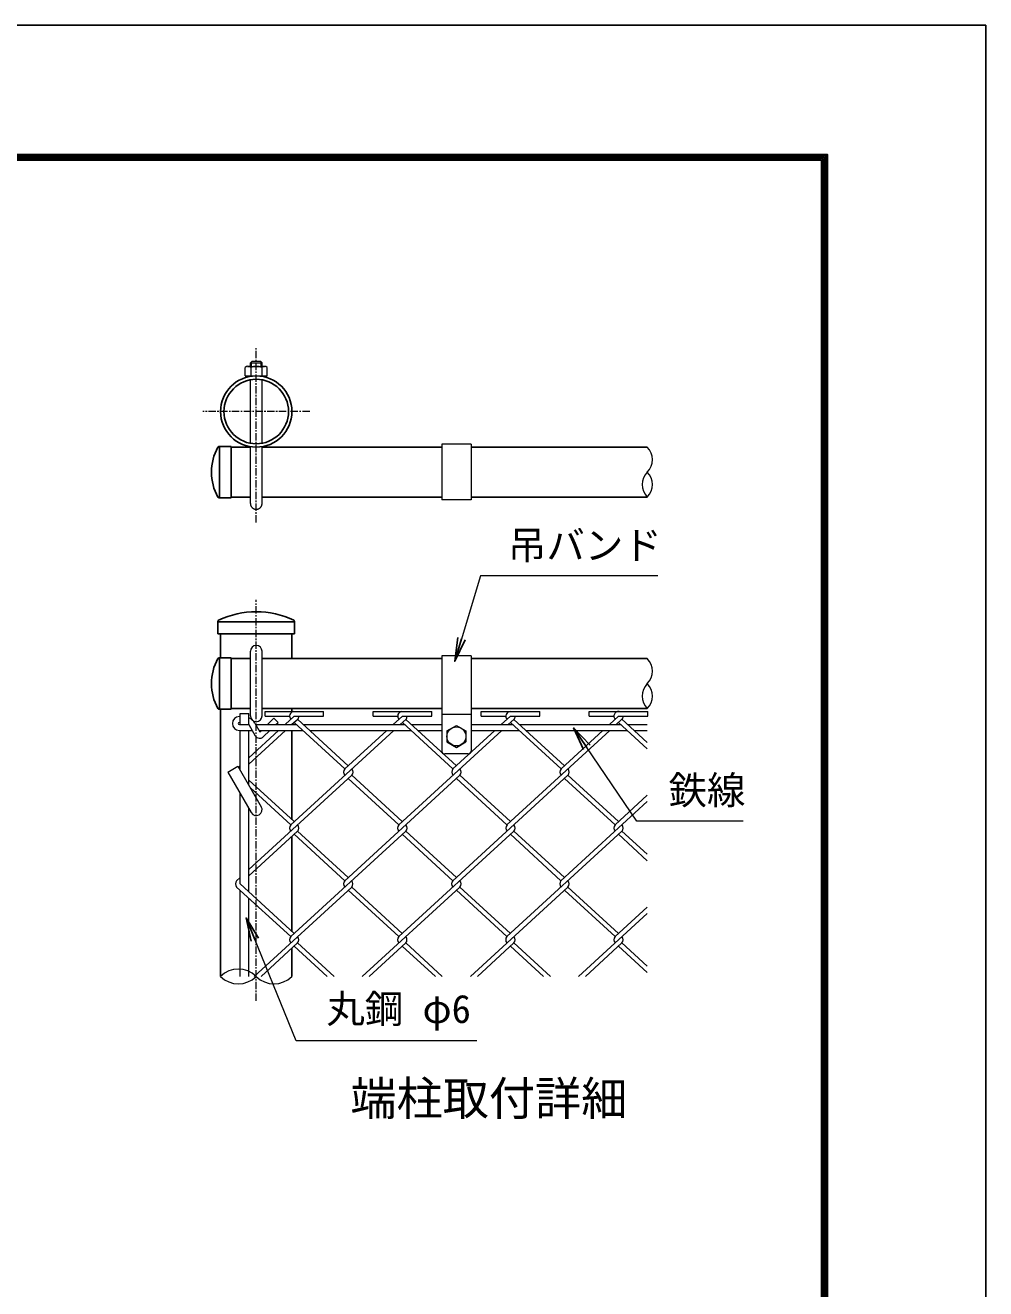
# Model space of a CAD drawing. Units: millimetres, scale not verified. Extents: x -4200 to 4200, y -2970 to 2970.
# Drawn here: x 2563 to 4200, y 817 to 2970 of the extents above; entities that cross this region are included whole.
import ezdxf
from ezdxf.enums import TextEntityAlignment as Align

# ---------------------------------------------------------------- set-up
doc = ezdxf.new("R2010")
doc.units = ezdxf.units.MM
doc.header["$LTSCALE"] = 10
doc.linetypes.add('DASHED', pattern=[7.5, 6, -1.5])
doc.linetypes.add('USER1', pattern=[2, 1.25, -0.25, 0.25, -0.25])
for name, color, linetype, lineweight in [('0-0_D-STR1', 1, 'Continuous', 25), ('0-2_D-STR3', 3, 'Continuous', 13), ('0-3_D-BMK', 2, 'USER1', 13), ('0-4_D-STR2', 7, 'Continuous', 13), ('0-5_D-STR-DIM', 7, 'Continuous', 13), ('0-6_0', 7, 'Continuous', 25), ('0-A_D-STR-TXT', 7, 'Continuous', 13), ('0-B_D-TTL-TXT', 7, 'Continuous', 25), ('0-C_D-TTL', 7, 'Continuous', 25)]:
    doc.layers.add(name, color=color, linetype=linetype, lineweight=lineweight)
doc.styles.add('ＭＳ ゴシック', font='')
doc.styles.get('ＭＳ ゴシック').set_extended_font_data('MS Gothic')

# ---------------------------------------------------------------- blocks, each defined once
blk = doc.blocks.new('_Open')
at = {"layer": '0-6_0'}
blk.add_line((-10, 1.667), (0, 0), dxfattribs=at)
blk.add_lwpolyline([(-10, -1.667), (0, 0), (-10, 0)], dxfattribs=at)

msp = doc.modelspace()

# ---------------------------------------------------------------- linework, layer by layer
at = {"layer": '0-0_D-STR1'}
for p, q in [((2893.02, 2252.19), (2913.85, 2252.19)), ((2893.85, 2252.19), (2893.85, 2164.69)), ((2913.85, 2252.19), (2913.85, 2164.69)), ((2946.35, 2250.94), (2913.85, 2250.94)), ((3272.62, 2250.94), (2966.35, 2250.94)), ((3623.01, 2250.94), (3322.62, 2250.94)), ((2893.02, 2164.69), (2913.85, 2164.69)), ((2946.35, 2165.94), (2913.85, 2165.94)), ((3272.62, 2165.94), (2966.35, 2165.94)), ((3623.01, 2165.94), (3322.62, 2165.94)), ((2891.1, 1953.88), (2891.1, 1933.05)), ((3021.6, 1953.05), (2891.1, 1953.05)), ((3021.6, 1953.88), (3021.6, 1933.05)), ((3021.6, 1933.05), (2891.1, 1933.05)), ((2895.6, 1933.05), (2895.6, 1891.8)), ((3017.1, 1890.55), (3017.1, 1933.05)), ((2893.02, 1891.8), (2913.85, 1891.8)), ((2893.85, 1891.8), (2893.85, 1804.3)), ((2913.85, 1891.8), (2913.85, 1804.3)), ((2946.35, 1890.55), (2913.85, 1890.55)), ((3272.62, 1890.55), (2966.35, 1890.55)), ((3623.01, 1890.55), (3322.62, 1890.55)), ((2893.02, 1804.3), (2913.85, 1804.3)), ((2895.6, 1804.3), (2895.6, 1348.89)), ((2946.35, 1805.55), (2913.85, 1805.55)), ((3272.62, 1805.55), (2966.35, 1805.55)), ((3017.1, 1800.29), (3017.1, 1805.55)), ((3623.01, 1805.55), (3322.62, 1805.55)), ((3017.1, 1616.41), (3017.1, 1768.05)), ((3017.1, 1425.81), (3017.1, 1587.54)), ((3017.1, 1348.89), (3017.1, 1396.94))]:
    msp.add_line(p, q, dxfattribs=at)
for radius in [60.75, 55]:
    msp.add_circle((2956.35, 2311.69), radius, dxfattribs=at)
for centre, radius, start, end in [((2969.41, 2208.44), 89.31, 151.52136, 208.47864), ((2893.02, 2249.69), 2.5, 90, 147.70173), ((2893.02, 2167.19), 2.5, 212.29827, 270), ((2956.35, 1822.21), 148.34, 64.40505, 115.59495), ((2893.6, 1953.88), 2.5, 122.29827, 180), ((3019.1, 1953.88), 2.5, 0, 57.70173), ((2969.41, 1848.05), 89.31, 151.52136, 208.47864), ((2893.02, 1889.3), 2.5, 90, 147.70173), ((2893.02, 1806.8), 2.5, 212.29827, 270)]:
    msp.add_arc(centre, radius, start, end, dxfattribs=at)
at = {"layer": '0-2_D-STR3'}
for p, q in [((2946.35, 2388.69), (2946.35, 2394.51)), ((2948.1, 2388.69), (2948.1, 2396.26)), ((2949.35, 2397.51), (2963.35, 2397.51)), ((2966.35, 2394.51), (2963.35, 2397.51)), ((2964.6, 2388.69), (2964.6, 2396.26)), ((2966.35, 2388.69), (2966.35, 2394.51)), ((2937.6, 2372.44), (2937.6, 2386.94)), ((2937.6, 2372.44), (2975.1, 2372.44)), ((2941.54, 2388.69), (2970.46, 2388.69)), ((2946.35, 2371.61), (2946.35, 2372.44)), ((2946.97, 2386.94), (2946.97, 2372.44)), ((2965.72, 2386.94), (2965.72, 2372.44)), ((2966.35, 2371.61), (2966.35, 2372.44)), ((2975.1, 2372.44), (2975.1, 2386.94)), ((2946.35, 2257.61), (2946.35, 2365.77)), ((2966.35, 2257.61), (2966.35, 2365.77)), ((2946.35, 2155.01), (2946.35, 2251.77)), ((2966.35, 2155.01), (2966.35, 2251.77)), ((3272.62, 2255.94), (3272.62, 2160.94)), ((3322.62, 2255.94), (3272.62, 2255.94)), ((3322.62, 2255.94), (3322.62, 2160.94)), ((3322.62, 2160.94), (3272.62, 2160.94)), ((2946.35, 1793.05), (2946.35, 1903.05)), ((2966.35, 1793.05), (2966.35, 1903.05)), ((3272.62, 1895.55), (3272.62, 1733.05)), ((3322.62, 1895.55), (3272.62, 1895.55)), ((3322.62, 1895.55), (3322.62, 1733.05)), ((2927.6, 1791.8), (2928.85, 1791.8)), ((2928.85, 1778.05), (2928.85, 1796.8)), ((2928.85, 1796.8), (2943.85, 1796.8)), ((2943.85, 1778.05), (2943.85, 1796.8)), ((2975.27, 1778.05), (2986.58, 1789.11)), ((3322.62, 1795.55), (3272.62, 1795.55)), ((2927.6, 1781.8), (2928.85, 1781.8)), ((2927.6, 1778.05), (2943.85, 1778.05)), ((2927.6, 1768.05), (2949.6, 1768.05)), ((2928.85, 1700.68), (2928.85, 1768.05)), ((2943.85, 1778.05), (2954.68, 1759.23)), ((2943.85, 1674.7), (2943.85, 1768.05)), ((2955.38, 1778.05), (3024.99, 1778.05)), ((2961.14, 1768.05), (3035.9, 1768.05)), ((2968.38, 1757.33), (2979.35, 1768.05)), ((3036.83, 1778.05), (3209.31, 1778.05)), ((3047.74, 1768.05), (3220.22, 1768.05)), ((3221.15, 1778.05), (3272.62, 1778.05)), ((3232.06, 1768.05), (3272.62, 1768.05)), ((3281.37, 1767.41), (3297.62, 1776.8)), ((3281.37, 1767.41), (3281.37, 1748.7)), ((3297.62, 1776.8), (3313.87, 1767.41)), ((3313.87, 1767.41), (3313.87, 1748.7)), ((3322.62, 1778.05), (3393.62, 1778.05)), ((3322.62, 1768.05), (3404.54, 1768.05)), ((3405.47, 1778.05), (3577.94, 1778.05)), ((3416.38, 1768.05), (3588.86, 1768.05)), ((3589.79, 1778.05), (3623.01, 1778.05)), ((3600.7, 1768.05), (3623.01, 1768.05)), ((3317.62, 1728.05), (3277.62, 1728.05)), ((2907.87, 1697.02), (2925.19, 1707.02)), ((2925.19, 1707.02), (2965.01, 1638.05)), ((2907.87, 1697.02), (2947.69, 1628.05)), ((2928.85, 1506.68), (2928.85, 1660.68)), ((2943.85, 1492.93), (2943.85, 1634.7)), ((2928.85, 1348.89), (2928.85, 1495.83)), ((2943.85, 1348.89), (2943.85, 1482.08))]:
    msp.add_line(p, q, dxfattribs=at)
for points in [[(2949.35, 2397.51), (2946.35, 2394.51), (2966.35, 2394.51)], [(2989.58, 1778.05), (2993.57, 1781.95), (2986.58, 1789.11)], [(2953.96, 1780.52), (2962.54, 1765.61), (2965.04, 1768.05)], [(3281.37, 1748.7), (3297.62, 1739.3), (3313.87, 1748.7)]]:
    msp.add_lwpolyline(points, dxfattribs=at)
msp.add_circle((3297.62, 1758.05), 16.23, dxfattribs=at)
for centre, radius, start, end in [((2942.29, 2381.69), 7.04, 48.21899, 131.78101), ((2956.35, 2362.7), 25.99, 68.85295, 111.14705), ((2970.41, 2381.54), 7.15, 49.0514, 130.9486), ((2956.35, 1903.05), 10, 0, 180), ((2927.6, 1779.93), 11.88, 90, 270), ((2934.46, 1769.3), 22.5, 29.90854, 65.34129), ((2956.35, 1793.05), 10, 180, 0), ((2927.6, 1779.93), 1.88, 90, 270), ((2962.26, 1763.59), 8.75, 209.90854, 314.33561), ((3277.62, 1733.05), 5, 180, 270), ((3317.62, 1733.05), 5, 270, 0), ((2956.35, 1633.05), 10, 210, 30)]:
    msp.add_arc(centre, radius, start, end, dxfattribs=at)
at = {"layer": '0-2_D-STR3', "linetype": 'DASHED'}
msp.add_arc((2956.35, 2155.01), 10, 180, 0, dxfattribs=at)
at = {"layer": '0-3_D-BMK'}
for p, q in [((2956.35, 2122.43), (2956.35, 2422.43)), ((3047.47, 2311.69), (2865.22, 2311.69)), ((2956.35, 1307.22), (2956.35, 1990.55))]:
    msp.add_line(p, q, dxfattribs=at)
at = {"layer": '0-4_D-STR2'}
for p, q in [((2971.29, 1800.29), (3071.29, 1800.29)), ((2971.29, 1792.29), (2971.29, 1800.29)), ((2971.29, 1792.29), (3013.26, 1792.29)), ((3020.99, 1792.29), (3005.45, 1778.05)), ((3155.46, 1800.43), (3255.46, 1800.43)), ((3155.46, 1792.43), (3155.46, 1800.43)), ((3155.46, 1792.43), (3197.43, 1792.43)), ((3205.46, 1792.43), (3189.77, 1778.05)), ((3339.78, 1800.43), (3439.78, 1800.43)), ((3339.78, 1792.43), (3339.78, 1800.43)), ((3339.78, 1792.43), (3381.75, 1792.43)), ((3389.78, 1792.43), (3374.09, 1778.05)), ((3524.1, 1800.43), (3624.1, 1800.43)), ((3524.1, 1792.43), (3524.1, 1800.43)), ((3524.1, 1792.43), (3566.07, 1792.43)), ((3574.1, 1792.43), (3558.41, 1778.05)), ((3574.1, 1792.43), (3624.1, 1792.43)), ((3624.1, 1792.43), (3624.1, 1800.43)), ((2994.54, 1768.05), (2943.85, 1721.6)), ((3006.38, 1768.05), (2943.85, 1710.75)), ((3190.7, 1768.05), (3015.23, 1607.27)), ((3027.06, 1787), (3017.3, 1778.05)), ((3107.38, 1702.55), (3021.14, 1781.58)), ((3113.3, 1707.98), (3027.06, 1787)), ((3178.86, 1768.05), (3107.39, 1702.57)), ((3375.02, 1768.05), (3199.55, 1607.27)), ((3211.38, 1787), (3201.62, 1778.05)), ((3291.7, 1702.55), (3205.46, 1781.58)), ((3297.62, 1707.98), (3211.38, 1787)), ((3363.18, 1768.05), (3291.7, 1702.55)), ((3559.04, 1768.05), (3383.73, 1607.4)), ((3395.7, 1787), (3385.93, 1778.05)), ((3476.02, 1702.55), (3389.78, 1781.58)), ((3481.94, 1707.98), (3395.7, 1787)), ((3547.5, 1768.05), (3476.02, 1702.55)), ((3579.87, 1787.14), (3569.96, 1778.05)), ((3623.01, 1736.75), (3573.95, 1781.71)), ((3623.01, 1747.6), (3579.87, 1787.14)), ((2928.85, 1707.85), (2926.14, 1705.37)), ((3119.09, 1691.85), (2943.85, 1531.27)), ((3021.01, 1612.83), (2943.85, 1683.53)), ((3303.41, 1691.85), (3107.25, 1512.1)), ((3199.41, 1607.4), (3113.17, 1686.42)), ((3205.33, 1612.83), (3119.09, 1691.85)), ((3487.71, 1691.84), (3291.57, 1512.1)), ((3383.73, 1607.4), (3297.49, 1686.42)), ((3389.65, 1612.83), (3303.41, 1691.85)), ((3568.04, 1607.4), (3481.81, 1686.42)), ((3573.97, 1612.83), (3487.73, 1691.85)), ((3015.09, 1607.4), (2946.33, 1670.41)), ((3623.01, 1646.92), (3475.89, 1512.1)), ((3623.01, 1657.77), (3568.04, 1607.4)), ((3026.93, 1596.55), (2943.85, 1520.42)), ((3211.25, 1596.55), (3015.09, 1416.8)), ((3113.17, 1517.53), (3026.93, 1596.55)), ((3395.57, 1596.55), (3199.41, 1416.8)), ((3297.49, 1517.53), (3211.25, 1596.55)), ((3579.89, 1596.55), (3383.73, 1416.8)), ((3481.81, 1517.53), (3395.57, 1596.55)), ((3623.01, 1557.03), (3579.89, 1596.55)), ((3107.25, 1512.1), (3021.01, 1591.13)), ((3291.57, 1512.1), (3205.33, 1591.13)), ((3475.89, 1512.1), (3389.65, 1591.13)), ((3623.01, 1546.18), (3573.97, 1591.13)), ((2928.85, 1517.53), (2922.93, 1512.1)), ((3015.09, 1416.8), (2922.93, 1501.25)), ((3021.01, 1422.23), (2928.85, 1506.68)), ((3119.09, 1501.25), (2952.81, 1348.89)), ((3199.41, 1416.8), (3113.17, 1495.83)), ((3205.33, 1422.23), (3119.09, 1501.25)), ((3303.41, 1501.25), (3137.13, 1348.89)), ((3383.72, 1416.8), (3297.49, 1495.83)), ((3389.65, 1422.23), (3303.41, 1501.25)), ((3487.73, 1501.25), (3321.45, 1348.89)), ((3568.04, 1416.8), (3482.32, 1495.35)), ((3573.97, 1422.23), (3487.73, 1501.25)), ((3623.01, 1467.17), (3568.04, 1416.8)), ((3623.01, 1456.32), (3505.77, 1348.89)), ((3026.93, 1405.95), (2964.65, 1348.89)), ((3077.36, 1348.89), (3021.01, 1400.53)), ((3089.21, 1348.89), (3026.93, 1405.95)), ((3211.25, 1405.95), (3148.97, 1348.89)), ((3261.68, 1348.89), (3205.33, 1400.53)), ((3273.52, 1348.89), (3211.25, 1405.95)), ((3395.57, 1405.95), (3333.29, 1348.89)), ((3446, 1348.89), (3389.65, 1400.53)), ((3457.84, 1348.89), (3395.57, 1405.95)), ((3579.89, 1405.95), (3517.61, 1348.89)), ((3623.01, 1355.58), (3573.97, 1400.53)), ((3623.01, 1366.43), (3579.89, 1405.95))]:
    msp.add_line(p, q, dxfattribs=at)
for points in [[(3020.99, 1792.29), (3071.29, 1792.29), (3071.29, 1800.29)], [(3205.46, 1792.43), (3255.46, 1792.43), (3255.46, 1800.43)], [(3389.78, 1792.43), (3439.78, 1792.43), (3439.78, 1800.43)]]:
    msp.add_lwpolyline(points, dxfattribs=at)
for centre, start, end in [((3021.29, 1792.29), 95, 221.07291), ((3021.14, 1792.43), 317.5, 359.03224), ((3205.46, 1792.43), 95, 222.5), ((3205.46, 1792.43), 317.5, 0), ((3389.78, 1792.43), 95, 222.5), ((3389.78, 1792.43), 317.5, 0), ((3574.1, 1792.43), 85, 222.5), ((3574.1, 1792.43), 317.5, 0), ((3113.3, 1697.13), 137.5, 222.5), ((3113.3, 1697.13), 317.5, 42.5), ((3297.62, 1697.13), 137.5, 222.5), ((3297.62, 1697.13), 317.5, 42.5), ((3481.94, 1697.13), 137.5, 222.5), ((3481.94, 1697.13), 317.5, 42.5), ((3021.14, 1601.83), 137.5, 222.5), ((3021.14, 1601.83), 317.5, 42.5), ((3205.46, 1601.83), 137.5, 222.5), ((3205.46, 1601.83), 317.5, 42.5), ((3389.78, 1601.83), 137.5, 222.5), ((3389.78, 1601.83), 317.5, 42.5), ((3574.1, 1601.83), 137.5, 222.5), ((3574.1, 1601.83), 317.5, 42.5), ((2928.85, 1506.68), 137.5, 222.5), ((3113.17, 1506.68), 137.5, 222.5), ((3113.17, 1506.68), 317.5, 42.5), ((3297.49, 1506.68), 137.5, 222.5), ((3297.49, 1506.68), 317.5, 42.5), ((3481.81, 1506.68), 137.5, 222.5), ((3481.81, 1506.68), 317.5, 42.5), ((3020.99, 1411.36), 137.5, 222.5), ((3020.99, 1411.36), 317.5, 42.5), ((3205.31, 1411.36), 137.5, 222.5), ((3205.31, 1411.36), 317.5, 42.5), ((3389.63, 1411.36), 137.5, 222.5), ((3389.63, 1411.36), 317.5, 42.5), ((3573.95, 1411.36), 137.5, 222.5), ((3573.95, 1411.36), 317.5, 42.5)]:
    msp.add_arc(centre, 8.03, start, end, dxfattribs=at)
at = {"layer": '0-5_D-STR-DIM'}
for centre, radius, start, end in [((3601.63, 2229.69), 30.15, 315.18146, 44.81854), ((3644.4, 2187.19), 30.15, 135.18146, 224.81854), ((3601.63, 2187.19), 30.15, 315.18146, 44.81854), ((3601.63, 1869.3), 30.15, 315.18146, 44.81854), ((3644.4, 1826.8), 30.15, 135.18146, 224.81854), ((3601.63, 1826.8), 30.15, 315.18146, 44.81854), ((2925.97, 1318.32), 43.09, 45.18146, 134.81854), ((2925.97, 1379.45), 43.09, 225.18146, 314.81854), ((2986.72, 1379.45), 43.09, 225.18146, 314.81854)]:
    msp.add_arc(centre, radius, start, end, dxfattribs=at)
at = {"layer": '0-A_D-STR-TXT'}
for points in [[(3641.19, 2031.54), (3338.74, 2031.54), (3295.33, 1887.99)], [(3786.33, 1613.52), (3605.46, 1613.52), (3498.54, 1770.77)], [(3332.22, 1239.01), (3024.19, 1239.01), (2939.82, 1446.88)]]:
    msp.add_lwpolyline(points, dxfattribs=at)
at = {"layer": '0-C_D-TTL', "color": 2}
msp.add_lwpolyline([(-4200, 2970), (4200, 2970), (4200, -2970), (-4200, -2970)], close=True, dxfattribs=at)
at = {"layer": '0-C_D-TTL'}
for points in [[(-3930, 2750), (3930, 2750), (3930, -2750), (-3930, -2750)], [(-3927.5, 2747.5), (3927.5, 2747.5), (3927.5, -2747.5), (-3927.5, -2747.5)], [(-3925, 2745), (3925, 2745), (3925, -2745), (-3925, -2745)], [(-3922.5, 2742.5), (3922.5, 2742.5), (3922.5, -2742.5), (-3922.5, -2742.5)], [(-3920, 2740), (3920, 2740), (3920, -2740), (-3920, -2740)]]:
    msp.add_lwpolyline(points, close=True, dxfattribs=at)

# ---------------------------------------------------------------- block references
at = {"layer": '0-A_D-STR-TXT', "xscale": 4, "yscale": 4}
for p, rotation in [((3294.75, 1886.07), 253.17579), ((3497.42, 1772.42), 124.21291), ((2939.07, 1448.73), 112.09224)]:
    msp.add_blockref('_Open', p, dxfattribs=dict(at, rotation=rotation))

# ---------------------------------------------------------------- texts
at = {"layer": '0-A_D-STR-TXT', "style": 'ＭＳ ゴシック'}
for s, p in [('吊バンド', (3385.35, 2045.4)), ('鉄線', (3659.17, 1627.88)), ('丸鋼 φ6', (3075.88, 1255.15))]:
    msp.add_text(s, height=48.09, dxfattribs=at).set_placement(p, align=Align.BOTTOM_LEFT)
at = {"layer": '0-B_D-TTL-TXT', "style": 'ＭＳ ゴシック'}
msp.add_text('端柱取付詳細', height=57.7, dxfattribs=at).set_placement((3116.84, 1094.97), align=Align.BOTTOM_LEFT)
msp.add_text('端柱取付詳細', height=57.7, dxfattribs=at).set_placement((3116.84, 1094.97), align=Align.BOTTOM_LEFT)

doc.saveas('drawing.dxf')
